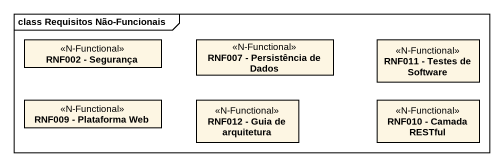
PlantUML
@startuml
mainframe class Requisitos Não-Funcionais
hide circle
hide empty members
class "RNF002 - Segurança" as RNF002_Segurança <<N-Functional>>
class "RNF007 - Persistência de Dados" as RNF007_Persistência_de_Dados <<N-Functional>>
class "RNF011 - Testes de Software" as RNF011_Testes_de_Software <<N-Functional>>
class "RNF009 - Plataforma Web" as RNF009_Plataforma_Web <<N-Functional>>
class "RNF012 - Guia de arquitetura" as RNF012_Guia_de_arquitetura <<N-Functional>>
class "RNF010 - Camada RESTful" as RNF010_Camada_RESTful <<N-Functional>>
@enduml
